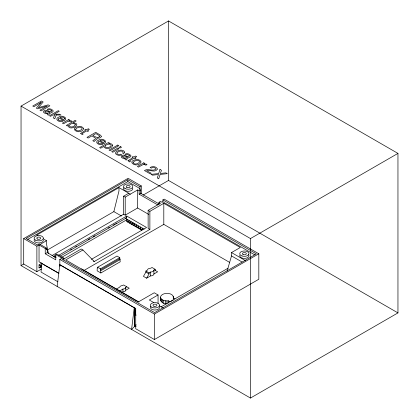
<?xml version="1.0" encoding="UTF-8"?>
<svg xmlns="http://www.w3.org/2000/svg" width="419" height="419" viewBox="0 0 419 419"><rect width="100%" height="100%" fill="white"/><g stroke="black" fill="none" stroke-linecap="round" stroke-linejoin="round"><path stroke-width="0.63" d="M45.236 253.783L45.236 248.53L46.252 247.943L46.252 249.85L47.268 249.263L47.268 252.61L45.236 253.783L55.764 259.859L55.764 254.605L56.78 254.019L63.85 258.104L63.85 260.005M54.847 257.596L54.847 255.789L55.858 256.37M100.864 272.979L100.403 268.825L119.755 257.648L120.216 261.807L100.864 272.979L97.177 270.852L97.177 268.558L97.637 268.291L97.637 267.228L116.99 256.051L119.755 257.648M121.793 292.509L123.134 291.86A3.022 1.744 0 0 0 125.752 290.367L125.752 287.397L126.784 286.8M60.305 256.067L126.732 217.718L126.732 216.042L146.566 227.491L91.4 259.34M140.653 189.943L139.139 190.818L139.139 194.165L140.653 193.29L140.653 189.943L139.134 189.069L139.972 188.581L139.972 186.675L141.282 185.921L141.282 193.756M155.014 270.286L157.649 271.811L153.93 273.953A3.258 1.88 0 0 1 150.683 275.885L146.608 278.185L143.445 276.357L145.896 272.12L145.896 271.056L147.425 270.114A3.258 1.88 0 0 1 150.683 268.233L152.039 267.505L155.198 269.333L155.198 270.396M146.608 278.185L149.054 273.942L149.054 272.879L145.896 271.056M150.599 275.88L150.683 271.994A3.258 1.88 0 0 0 153.941 270.114L155.198 269.333M153.941 274.005L153.93 270.066M134.426 307.321L134.337 326.689L131.582 329.413L134.242 307.761L59.807 264.787L57.146 286.434M134.415 307.258L134.337 326.689L135.966 325.097M125.752 287.397L125.752 287.539A3.022 1.744 0 0 1 123.134 289.031L119.541 290.985L116.382 289.157L119.761 287.062A3.022 1.744 0 0 1 122.379 285.569L123.621 284.978L129.23 288.214L125.752 290.226M160.472 297.171C160.917 300.098 164.494 300.858 166.987 300.91L166.992 303.738C161.619 305.001 157.623 297.621 162.383 294.499C165.95 292.467 173.754 292.907 173.508 298.297M160.477 299.994L160.697 299.019M173.508 297.171L173.309 298.035L175.022 299.019M47.279 250.064L113.863 211.621L118.98 190.949L118.98 187.597L130.33 194.149M227.098 271.14L231.508 255.915L231.508 252.568L240.312 247.482L163.803 203.309L149.882 211.344L148.132 210.338L148.132 228.397L149.882 229.408L149.882 211.344M141.659 230.162L142.429 228.219L142.811 229.874M136.107 324.673L135.237 325.961L136.133 326.48M21.044 106.101L168.532 20.95L397.956 153.406L397.956 312.899L250.468 398.05L21.044 265.594L21.044 106.101L250.468 238.558L397.956 153.406M41.397 269.061L36.882 271.664L23.705 264.059L23.705 238.584L128.104 178.311L141.282 185.921M139.972 186.675L127.868 179.688L26.13 238.421L37.443 244.953L39.26 243.905L46.252 247.943M27.827 239.354L127.868 181.595L139.972 188.581M118.98 187.597L36.741 235.08L37.825 235.703M23.705 238.584L36.882 246.194L39.04 244.947L45.236 248.53M40.02 244.455L46.504 240.71L46.504 244.062L48.384 253.485M148.803 214.455L137.621 207.997L125.213 215.162L123.621 214.245L123.621 196.186L128.738 193.232M123.621 196.186L125.213 197.103L137.621 189.938L139.139 190.818M21.044 265.594L23.867 263.96M143.104 195.123L168.532 180.442L397.956 312.899M51.956 255.621L123.621 214.245M41.67 266.83L39.04 267.924L39.04 264.913L41.067 263.745L41.067 262.504M53.302 256.679L54.847 255.789M39.04 264.913L40.559 265.793L41.67 265.148M58.618 255.365L126.732 216.042M39.04 267.924L41.266 266.641M70.607 249.698L71.733 249.048M75.677 246.775L76.803 246.126M88.058 239.626L89.75 238.647M93.128 236.698L94.814 235.724M108.322 227.926L109.448 227.276M113.392 224.998L114.518 224.348M115.644 223.699L116.77 223.049M61.713 257.329L127.172 219.535M254.663 254.799L162.891 201.817L162.891 199.91L164.206 199.156L258.816 253.778L258.816 279.253L154.417 339.526L135.725 328.732L135.725 308.515L59.807 264.682L59.807 259.429L61.96 258.183L55.764 254.605M158.974 204.498L158.974 202.267L160.487 201.392L162.053 202.298L162.891 201.817M63.85 258.104L62.033 259.152L154.627 312.611L256.365 253.872L162.891 199.91M127.685 222.096L127.046 219.341L126.276 221.284L127.685 222.096L128.795 221.452M63.992 258.916L81.197 248.986L82.941 249.991L94.223 261.54L149.882 229.408M148.132 210.338L160.545 203.173L158.974 202.267M82.941 249.991L65.736 259.927L138.349 301.942L154.234 292.766L158.057 294.971L158.057 303.356M129.607 223.207L128.968 220.452L128.198 222.395L129.607 223.207L130.718 222.562M131.529 224.317L130.89 221.562L130.12 223.505L131.529 224.317L133.2 223.353M133.452 225.427L132.818 222.672L132.043 224.615L133.452 225.427L134.567 224.783M135.374 226.538L134.74 223.783L133.965 225.726L135.374 226.538L136.489 225.893M137.296 227.648L136.662 224.893L135.887 226.836L137.296 227.648L138.411 227.004M139.218 228.758L138.584 226.003L137.809 227.946L139.218 228.758L140.334 228.114M141.14 229.869L140.506 227.108L139.731 229.052L141.14 229.869L142.256 229.224M83.8 270.569L163.803 224.38L229.732 262.446M100.403 269.888L119.755 258.712M100.864 270.684L120.216 259.513M149.054 272.879L150.599 271.989M158.057 294.971L149.326 300.014L153.804 302.597M160.996 306.923L228.041 268.218M173.414 299.952L170.198 301.806L168.485 300.816L166.987 300.91M59.807 259.429L154.417 314.051L258.816 253.778M126.732 217.718L125.213 218.173L144.22 229.151M140.653 193.29L158.785 203.76M139.139 194.165L157.837 204.964M231.508 252.568L245.497 260.644M231.508 255.915L242.14 262.053M113.863 211.621L121.452 216.005M145.896 272.12L149.054 273.942M93.348 261.037L94.223 261.54M97.637 267.228L100.403 268.825M43.246 238.835L46.504 240.71M159.398 305.828L163.316 308.091M81.543 268.857L139.024 302.041M46.153 248.619L47.268 249.263M47.268 252.61L56.13 257.727M58.608 273.12L39.04 261.823L39.04 244.947M58.911 273.413L41.476 263.347L41.072 272.062L57.942 281.804M60.226 266.007L59.807 264.787L59.807 266.086M134.813 307.939L135.955 315.601M173.283 296.175L173.288 298.433M168.485 300.816L168.49 303.073M165.301 300.784L165.306 303.607M163.729 300.428L163.735 303.251M162.378 299.831L162.383 302.654M161.346 299.051L161.346 301.874M160.692 298.145L160.697 300.968M250.468 238.558L250.468 398.05M168.532 20.95L168.532 180.442M163.803 203.309L163.803 224.38M154.417 314.051L154.417 339.526M137.621 189.938L137.621 207.997M127.868 179.688L127.868 181.595M125.213 197.103L125.213 215.162M122.919 289.031L122.919 291.86M40.559 265.793L40.559 267.469M36.882 246.194L36.882 271.664M248.656 254.694A4.646 2.682 0 0 1 244.822 258.392A4.646 2.682 0 0 1 239.809 255.197M159.503 306.823A4.646 2.682 0 0 1 154.491 310.013A4.646 2.682 0 0 1 150.657 306.32M43.393 240.255A4.646 2.682 0 0 1 38.291 242.926A4.646 2.682 0 0 1 34.19 239.731M132.718 188.11A4.646 2.682 0 0 1 127.706 191.3A4.646 2.682 0 0 1 123.872 187.607M124.642 152.149L123.652 153.658L122.615 153.055L123.16 152.244L123.008 151.819C121.222 150.191 118.179 151.28 116.917 153.04A1.854 1.068 0 0 0 117.168 153.893L118.991 154.527L120.646 154.192L121.683 154.794L120.274 155.245A3.085 1.781 0 0 1 118.305 155.276C110.024 152.877 122.73 147.1 124.642 152.149M80.715 133.415L82.26 134.63L83.103 134.143L82.36 133.661L82.58 133.273L86.733 130.88L87.749 131.466L88.618 130.958L87.602 130.372L89.378 129.351L88.299 128.727L86.523 129.749L85.665 129.251L84.79 129.759L85.649 130.257L80.715 133.415M128.025 160.728L129.576 161.949L130.419 161.462L129.675 160.98L129.895 160.592L134.049 158.193L135.059 158.78L135.934 158.277L134.918 157.691L136.694 156.664L135.615 156.041L133.839 157.067L132.975 156.57L132.105 157.073L132.964 157.57L128.025 160.728M58.141 119.221C58.335 120.819 60.671 120.991 61.918 120.583L62.965 121.191C59.728 123.055 53.344 119.08 59.095 116.885C61.86 114.612 69.24 118.299 63.898 120.756L59.241 118.064L58.141 119.221M98.025 142.251C98.214 143.843 100.55 144.016 101.796 143.607L102.849 144.215C99.607 146.079 93.222 142.104 98.973 139.909C101.738 137.636 109.118 141.323 103.781 143.78L99.12 141.088L98.025 142.251M51.715 110.805L51.684 111.155C49.337 112.858 46.289 108.521 43.785 110.941C42.272 112.941 46.174 113.874 47.604 113.649L47.2 114.099L47.614 114.785L48.457 115.152L49.243 114.691C46.944 113.617 53.077 112.79 53.229 111.124L53.171 110.81C51.919 109.013 49.18 108.16 47.216 109.296L48.211 109.872L50.018 109.668L51.715 110.805M129.45 155.679L129.419 156.036C127.072 157.738 124.024 153.396 121.52 155.821C120.002 157.822 123.909 158.754 125.339 158.529L124.935 158.974L125.349 159.665L126.192 160.027L126.978 159.571C124.679 158.497 130.812 157.67 130.964 156.004L130.906 155.69C129.654 153.893 126.915 153.04 124.951 154.176L125.946 154.752L127.753 154.548L129.45 155.679M75.661 129.246L75.624 129.565C76.97 131.964 81.108 130.759 82.129 128.649L81.789 127.947L80.83 127.381A2.058 1.189 0 0 0 79.16 127.229L76.913 128.01L75.661 129.246M133.122 162.42L133.08 162.734C134.426 165.138 138.563 163.934 139.585 161.818L139.249 161.116L138.286 160.556A2.058 1.189 0 0 0 136.615 160.398L134.368 161.184L133.122 162.42M101.309 136.285L100.89 137.233L99.481 138.04L96.962 138.17L96.941 139.302L94.589 140.904L94.238 141.549L92.788 140.711L95.333 138.914L95.506 138.144L91.918 135.887L88.173 138.045L86.995 137.364L95.715 132.331L100.591 135.227L101.309 136.285M75.378 124.653C74.556 126.779 70.68 128.02 69.156 125.904L69.135 125.517C70.198 123.532 74.095 122.39 75.378 124.653M68.14 125.543C69.308 131.995 83.47 123.469 72.969 122.814L76.132 120.986L75.095 120.389L66.338 125.443L67.328 126.009L68.14 125.543M83.554 128.769C80.616 135.897 67.354 128.198 79.16 126.386A3.713 2.142 0 0 1 81.585 126.758L82.836 127.465L83.554 128.769M141.009 161.944C138.076 169.072 124.81 161.367 136.615 159.555A3.713 2.142 0 0 1 139.04 159.927L140.292 160.639L141.009 161.944M44.948 111.616L44.885 111.941C45.975 113.512 48.546 113.392 49.945 112.24L46.661 111.098L44.948 111.616M122.683 156.497L122.62 156.821C123.71 158.392 126.281 158.272 127.68 157.12L124.396 155.978L122.683 156.497M64.542 118.472L63.651 119.63L60.116 117.592C61.457 116.901 63.908 116.791 64.542 118.472M104.42 141.496L103.53 142.654L100 140.616C101.335 139.925 103.786 139.815 104.42 141.496M99.649 136.217C98.208 138.909 94.532 136.468 92.903 135.316L95.883 133.598L99.266 135.604L99.649 136.217M157.382 169.061C155.36 173.12 149.96 169.533 146.634 170.633L151.28 173.314L150.269 173.895L144.429 170.528C147.886 167.988 152.296 171.617 155.622 169.36L155.606 168.386L154.491 167.673L152.699 167.537L151.212 168.108L150.128 167.48C152.301 166.06 156.517 166.28 157.382 169.061M112.701 145.644C111.334 148.562 106.138 149.74 103.975 147.053L103.954 146.331L100.707 148.211L99.633 147.593L108.5 142.47L109.542 143.073L108.699 143.56C110.181 143.424 112.575 143.806 112.701 145.644M159.985 169.433L158.66 173.576L151.065 174.356L152.49 175.179L158.492 174.503L157.256 177.934L158.722 178.777L160.126 174.424L167.307 173.66L165.898 172.848L160.351 173.497L161.462 170.287L159.985 169.433M56.188 114.984L54.779 118.766L53.412 117.98L54.638 114.979L52.92 114.937L50.531 116.314L49.505 115.723L58.231 110.684L59.257 111.281L54.192 114.204L59.634 114.225L61.001 115.016L56.188 114.984M105.122 145.864L104.97 146.629C106.531 148.64 110.05 147.493 111.192 145.582L111.182 145.194C109.71 143.178 106.552 144.346 105.122 145.864M41.203 102.435L36.353 108.128L37.521 108.804L47.368 105.991L39.988 110.228L41.109 110.873L49.835 105.839L48.159 104.87L38.297 107.693L43.162 101.99L41.471 101.01L32.75 106.049L33.876 106.698L41.203 102.435M68.763 119.499L62.405 123.17L63.473 123.783L67.878 121.369L69.68 121.311L70.842 121.866L71.968 121.217L70.942 120.724L68.679 120.719L69.779 120.08L68.763 119.499M117.77 145.063L109.045 150.096L110.118 150.714L118.839 145.676L117.77 145.063M118.048 147.986L111.721 151.641L112.805 152.27L119.137 148.614L118.048 147.986M120.442 146.603L119.232 147.305L120.316 147.928L121.531 147.231L120.442 146.603M143.796 162.818L137.437 166.49L138.506 167.102L142.91 164.688L144.712 164.63L145.875 165.191L147.001 164.536L145.974 164.044L143.712 164.038L144.812 163.405L143.796 162.818M153.972 306.258A1.954 1.126 0 0 0 156.905 305.278A1.954 1.126 0 0 0 153.972 304.304A1.954 1.126 0 0 0 153.972 306.258M151.888 307.295A4.646 2.682 0 0 0 159.503 305.802A4.646 2.682 0 0 0 153.454 302.743A4.646 2.682 0 0 0 151.888 307.295M242.041 255.978A4.646 2.682 0 0 0 249.012 253.657A4.646 2.682 0 0 0 242.041 251.332A4.646 2.682 0 0 0 242.041 255.978M243.078 254.506A1.954 1.126 0 0 0 246.283 253.877A1.954 1.126 0 0 0 243.738 252.589A1.954 1.126 0 0 0 243.078 254.506M125.098 188.581A4.646 2.682 0 0 0 132.718 187.089A4.646 2.682 0 0 0 126.669 184.03A4.646 2.682 0 0 0 125.098 188.581M126.873 187.413A1.954 1.126 0 0 0 130.079 186.79A1.954 1.126 0 0 0 127.533 185.497A1.954 1.126 0 0 0 126.873 187.413M35.683 240.207A4.646 2.682 0 0 0 43.298 238.715A4.646 2.682 0 0 0 37.254 235.651A4.646 2.682 0 0 0 35.683 240.207M37.459 239.04A1.954 1.126 0 0 0 40.664 238.411A1.954 1.126 0 0 0 38.119 237.123A1.954 1.126 0 0 0 37.459 239.04"/></g></svg>
